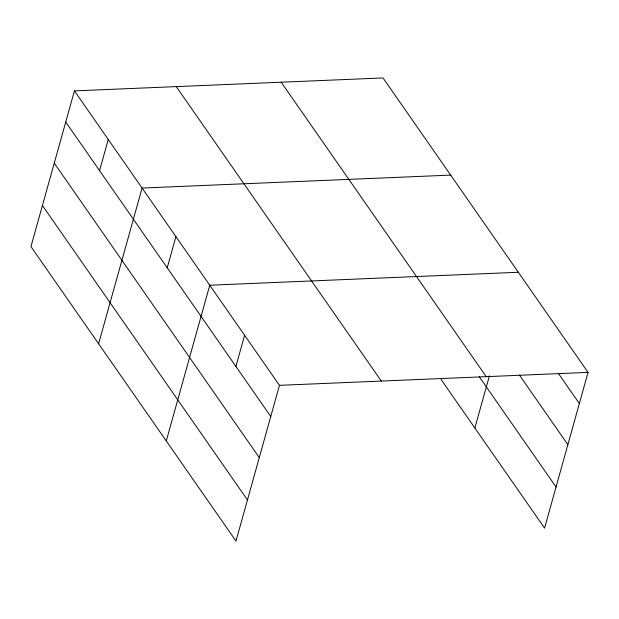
<?xml version="1.0" encoding="UTF-8"?>
<svg xmlns="http://www.w3.org/2000/svg" width="619" height="619" viewBox="0 0 619 619"><rect width="100%" height="100%" fill="white"/><g stroke="black" fill="none" stroke-linecap="round" stroke-linejoin="round"><path stroke-width="0.93" d="M74.427 90.885L30.95 246.61L235.978 541.06L279.455 385.335L74.427 90.885L383.022 77.94L588.05 372.39L544.573 528.115L441.03 379.416M99.558 170.627L108.255 139.468M98.607 343.777L142.091 188.052L450.678 175.107M167.223 267.795L175.92 236.636M166.271 440.945L209.748 285.22L518.343 272.275M235.901 366.433L244.606 335.281M474.858 428L489.428 375.841M279.455 385.335L588.05 372.39M558.655 373.822L579.353 403.549M519.403 375.044L567.871 444.651M281.188 82.211L486.217 376.662M479.245 376.708L556.048 487.006M176.268 86.614L381.296 381.064M65.73 122.044L270.758 416.494M54.255 163.145L259.284 457.596M42.425 205.5L247.453 499.951"/></g></svg>
